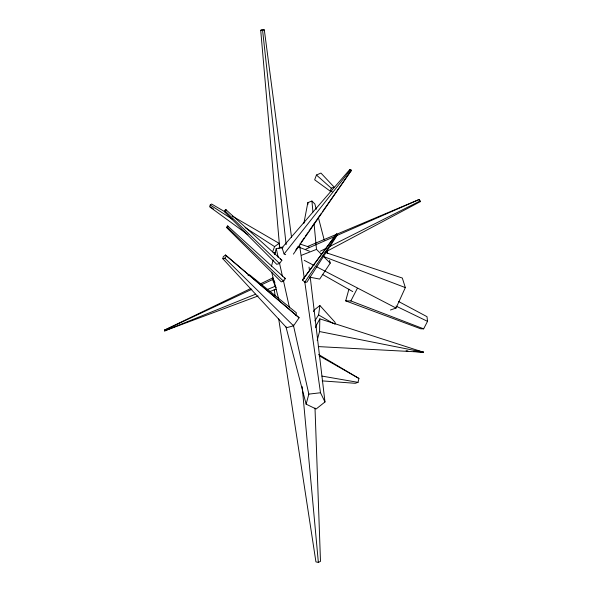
<?xml version="1.0" encoding="UTF-8"?>
<svg xmlns="http://www.w3.org/2000/svg" width="592" height="592" viewBox="0 0 592 592"><rect width="100%" height="100%" fill="white"/><g stroke="black" fill="none" stroke-linecap="round" stroke-linejoin="round"><path stroke-width="0.89" d="M317.194 340.311L319.554 331.55L319.843 318.859L423.509 352.225L318.311 346.594M314.848 320.864L318.6 314.944L319.895 305.516L335.116 322.366L334.835 324.394M315.721 327.702L316.002 325.903L319.843 318.859M224.368 211.633L224.568 210.545L225.781 209.583L226.336 210.071L225.463 211.344L224.368 211.633L276.73 264.306L279.587 263.544L281.873 260.221L225.781 209.583M226.536 227.506L227.631 225.922L228.053 226.299L226.536 227.506L281.281 281.859L283.561 281.252L285.381 278.61L227.631 225.922M222.866 258.763L223.236 256.765L225.463 254.997L299.101 317.756L293.543 325.829L286.587 327.687L222.866 258.763L224.871 258.223L226.477 255.899L225.463 254.997M295.845 315.447L296.34 312.754L249.75 274.984L248.048 275.443M303.866 223.421L307.825 202.642L311.917 201.043L314.87 203.996L316.246 209.294M322.174 380.893L355.252 383.29L358.019 382.358L358.937 378.443L318.592 354.497M271.499 266.111L273.156 259.962M274.577 254.693L276.235 248.544L282.547 247.811M310.134 276.257L324.986 401.961L316.113 409.005L306.131 404.158L308.839 394.117L293.336 324.927M398.453 301.439L427.01 316.676L427.52 321.345L423.65 328.841L420.757 328.804L345.698 300.869L348.932 289.14M330.232 191.157L331.32 188.226L334.073 187.02L320.931 173.064L316.446 175.032L314.67 179.805L330.232 191.157L332.312 191.756M225.078 211.884L211.581 204.018L210.241 204.995L209.583 206.756L247.989 234.78M272.675 251.718L274.584 246.612L279.084 243.327L232.227 216.043M313.479 311.688L314.13 310.06L319.895 305.516M390.446 310.008L396.033 308.047L405.342 287.586L402.316 278.04L325.186 252.399M345.698 300.869L350.864 300.936L357.346 288.356M302.475 280.038L336.545 233.988L337.203 234.306L337.462 234.787L306.878 282.177L304.813 282.088L302.475 280.038L336.545 233.988M293.395 254.131L351.063 170.859L351.389 170.274L350.597 169.467L349.768 169.556L282.044 247.789L284.108 253.961L285.707 254.671M329.529 260.487L330.218 263.137L319.702 279.091L310.03 277.234M304.813 282.088L336.959 234.765L337.462 234.787M334.628 238.065L337.203 234.306M295.771 249.965L298.398 246.205M301.017 242.446L304.17 237.932M305.22 236.43L307.84 232.671M308.891 231.169L321.486 213.127M322.529 211.625L351.389 170.274M278.603 248.684L279.646 247.256L260.717 30.325L261.279 29.859L264.321 29.903L291.553 237.51M284.108 253.961L350.057 170.415L349.768 169.556M325.674 251.903L420.231 201.687L419.343 199.423L307.618 246.516M320.353 251.2L326.125 248.292M329.426 246.635L420.105 200.969M278.669 318.748L315.936 561.897L318.363 562.4L320.487 561.364L315.003 408.066M258.09 295.963L164.731 330.824L164.48 330.084L250.941 288.422M260.088 284.019L272.557 278.011L274.947 282.902M164.48 330.225L251.778 289.318M260.924 285.033L272.564 279.572L272.557 278.011M305.953 249.077L419.343 199.423M164.887 331.061L164.731 330.602L168.986 328.797M164.731 330.824L255.633 294.202M266.785 289.71L275.354 286.254L276.22 287.534M301.631 255.226L316.498 249.387L321.722 254.627M269.308 291.738L276.212 289.14M260.717 30.325L264.321 29.903M308.839 394.117L320.494 392.755L324.986 401.961M283.035 247.308L279.646 247.256L279.084 243.327M406.068 350.76L407.903 350.915M413.416 351.374L423.509 352.225L418.137 350.908M273.141 252.666L275.487 252.969M321.93 376.075L358.019 382.358M319.554 331.55L423.509 352.225M299.774 243.956L309.409 247.16M298.161 246.901L309.394 251.163M324.09 256.743L405.342 287.586M350.864 300.936L423.65 328.841M350.057 170.415L351.063 170.859M395.959 306.064L427.52 321.345M304.214 260.332L314.049 265.445M316.513 266.726L396.033 308.047M322.277 274.318L352.765 291.59M319.155 355.748L358.937 378.443M318.6 314.944L333.289 323.491M210.241 204.995L232.723 219.536M245.125 227.557L274.584 246.612M210.515 206.874L213.497 208.991M226.477 255.899L299.101 317.756M336.397 234.269L336.959 234.765M316.446 175.032L331.32 188.226M280.43 258.933L281.873 260.221M284.227 277.581L285.381 278.61M227.38 227.284L283.561 281.252M225.463 211.344L279.587 263.544M224.871 258.223L293.543 325.829M323.032 255.936L330.218 263.137M419.55 200.584L420.231 201.687M164.48 330.084L164.731 330.602M272.564 279.572L275.354 286.254M271.721 272.313L278.691 299.034M285.899 326.651L306.131 404.158M318.304 217.242L324.261 240.189M327.013 250.779L327.702 253.428M276.235 248.544L278.247 257.535M279.454 262.922L282.473 276.405M283.279 279.994L289.518 307.855M274.192 289.495L275.169 295.896M299.678 245.813L304.332 278.669M304.717 281.407L320.494 392.755M309.054 267.081L309.483 270.751M262.596 30.355L286.128 244.614M307.825 202.642L307.995 204.225M311.917 201.043L312.953 211.988M314.078 223.843L316.498 249.387M302.164 386.569L318.363 562.4"/></g></svg>
